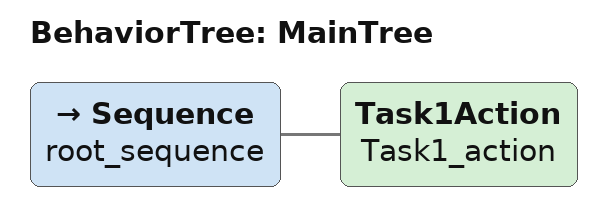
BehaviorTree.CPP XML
<root BTCPP_format="4" >
  <BehaviorTree ID="MainTree">
    <Sequence name="root_sequence">
      <Task1Action   name="Task1_action"/>
    </Sequence>
  </BehaviorTree>
</root>
